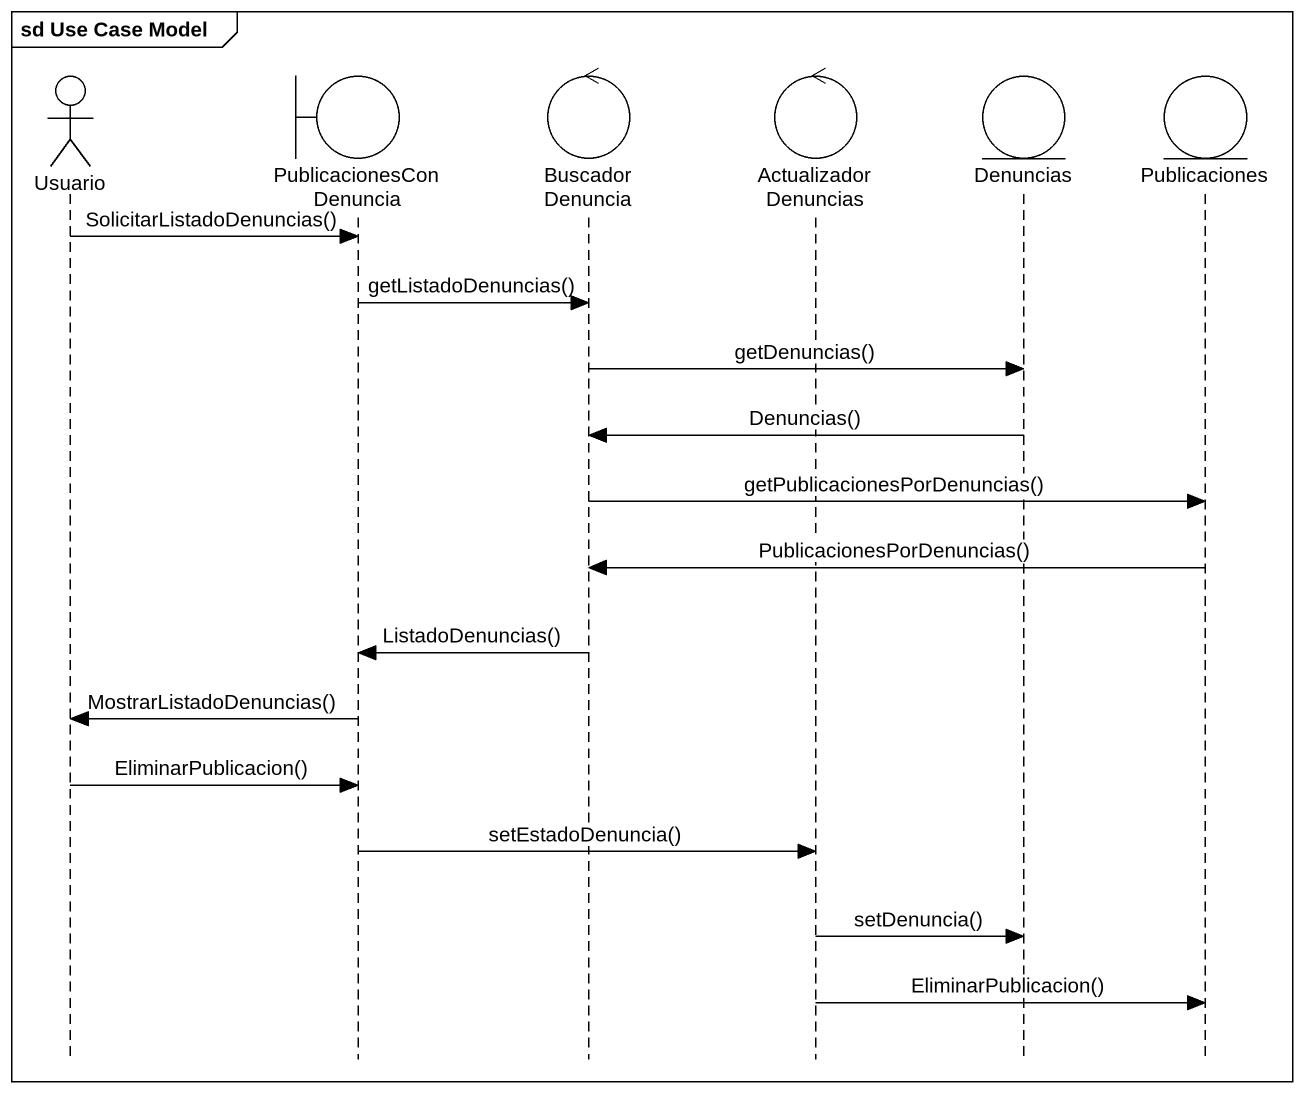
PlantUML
@startuml
mainframe sd Use Case Model
hide footbox
actor Usuario
boundary PublicacionesConDenuncia
control BuscadorDenuncia
control ActualizadorDenuncias
entity Denuncias
entity Publicaciones

Usuario -> PublicacionesConDenuncia : SolicitarListadoDenuncias()
PublicacionesConDenuncia -> BuscadorDenuncia : getListadoDenuncias()
BuscadorDenuncia -> Denuncias : getDenuncias()
Denuncias -> BuscadorDenuncia : Denuncias()
BuscadorDenuncia -> Publicaciones : getPublicacionesPorDenuncias()
Publicaciones -> BuscadorDenuncia : PublicacionesPorDenuncias()
BuscadorDenuncia -> PublicacionesConDenuncia : ListadoDenuncias()
PublicacionesConDenuncia -> Usuario : MostrarListadoDenuncias()
Usuario -> PublicacionesConDenuncia : EliminarPublicacion()
PublicacionesConDenuncia -> ActualizadorDenuncias : setEstadoDenuncia()
ActualizadorDenuncias -> Denuncias : setDenuncia()
ActualizadorDenuncias -> Publicaciones : EliminarPublicacion()
@enduml
